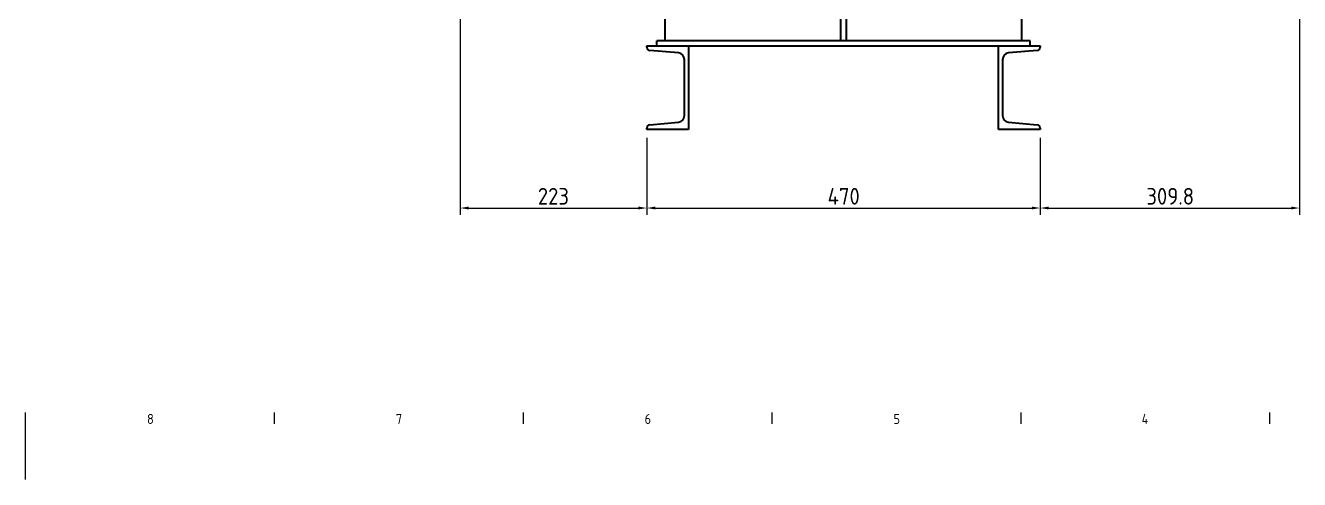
# Model space of a CAD drawing. Header units: millimetres. Extents: x 0 to 4756, y 0 to 3364.
# Drawn here: x 2378 to 3900, y 0 to 542 of the extents above; entities that cross this region are included whole.
import ezdxf

# ---------------------------------------------------------------- set-up
doc = ezdxf.new("R2010")
doc.units = ezdxf.units.MM
doc.header["$LTSCALE"] = 4
doc.layers.get('0').update_dxf_attribs({"color": 3, "lineweight": 25})
for name, color, linetype, lineweight in [('가시적인 것(ISO)', 3, 'Continuous', 40), ('경계(ISO)', 7, 'Continuous', 25), ('치수(ISO)', 2, 'Continuous', 25)]:
    doc.layers.add(name, color=color, linetype=linetype, lineweight=lineweight)
doc.styles.add('문자 텍스트_PSTEK_POSCO', font='isocp.shx')
doc.styles.add('치수 텍스트_PSTEK_POSCO', font='isocp.shx')
doc.dimstyles.new('치수_PSTEK_POSCO', dxfattribs={"dimscale": 4, "dimtxt": 5, "dimasz": 2.5, "dimexe": 2, "dimexo": 2.5, "dimgap": 1, "dimtad": 1, "dimrnd": 1e-08, "dimdsep": 46, "dimtxsty": '치수 텍스트_PSTEK_POSCO', "dimcen": 0.09, "dimdle": 10, "dimclrd": 7, "dimclre": 7, "dimclrt": 2, "dimadec": 1, "dimazin": 2, "dimtfac": 1, "dimtmove": 0, "dimatfit": 3, "dimfxl": 0, "dimtolj": 1, "dimlwd": -1, "dimlwe": -1, "dimarcsym": 0})

# ---------------------------------------------------------------- blocks, each defined once
blk = doc.blocks.new('경계 Default Border')
at = {"layer": '경계(ISO)'}
for p, q in [((668.81, 20), (668.81, 16.6)), ((743.12, 20), (743.12, 16.6)), ((817.44, 20), (817.44, 16.6)), ((891.75, 20), (891.75, 16.6)), ((966.06, 20), (966.06, 16.6))]:
    blk.add_line(p, q, dxfattribs=at)
at = {"layer": '경계(ISO)', "flags": 128}
blk.add_lwpolyline([(594.5, 0), (594.5, 20)], dxfattribs=at)
at = {"layer": '경계(ISO)', "color": 2, "char_height": 3, "attachment_point": 7, "style": '문자 텍스트_PSTEK_POSCO'}
for s, insert in [('8', (630.8, 16.57)), ('7', (705.11, 16.59)), ('6', (779.43, 16.57)), ('5', (853.74, 16.57)), ('4', (927.88, 16.6))]:
    blk.add_mtext(s, dxfattribs=dict(at, insert=insert))
blk = doc.blocks.new('*D32')
at = {"layer": 'Defpoints', "color": 0}
for p in [(3120.3, 417.8), (3590.3, 417.8), (3590.3, 324.1)]:
    blk.add_point(p, dxfattribs=at)
at = {"layer": '치수(ISO)', "color": 7}
for p, q in [((3120.3, 407.8), (3120.3, 316.1)), ((3590.3, 407.8), (3590.3, 316.1)), ((3130.3, 324.1), (3580.3, 324.1))]:
    blk.add_line(p, q, dxfattribs=at)
for points in [[(3130.3, 325.8), (3130.3, 322.4), (3120.3, 324.1)], [(3580.3, 325.8), (3580.3, 322.4), (3590.3, 324.1)]]:
    blk.add_solid(points, dxfattribs=at)
at = {"layer": '치수(ISO)', "color": 2, "insert": (3336.3, 338.1), "char_height": 20, "attachment_point": 4, "style": '치수 텍스트_PSTEK_POSCO'}
blk.add_mtext('\\A1;470', dxfattribs=at)
blk = doc.blocks.new('*D33')
at = {"layer": 'Defpoints', "color": 0}
for p in [(2897.3, 1159.4), (3120.3, 417.8), (3120.3, 324.1)]:
    blk.add_point(p, dxfattribs=at)
at = {"layer": '치수(ISO)', "color": 7}
for p, q in [((2897.3, 1149.4), (2897.3, 316.1)), ((3120.3, 407.8), (3120.3, 316.1)), ((2907.3, 324.1), (3110.3, 324.1))]:
    blk.add_line(p, q, dxfattribs=at)
for points in [[(2907.3, 325.8), (2907.3, 322.4), (2897.3, 324.1)], [(3110.3, 325.8), (3110.3, 322.4), (3120.3, 324.1)]]:
    blk.add_solid(points, dxfattribs=at)
at = {"layer": '치수(ISO)', "color": 2, "insert": (2990.1, 338.1), "char_height": 20, "attachment_point": 4, "style": '치수 텍스트_PSTEK_POSCO'}
blk.add_mtext('\\A1;223', dxfattribs=at)
blk = doc.blocks.new('*D34')
at = {"layer": 'Defpoints', "color": 0}
for p in [(3900.1, 586.5), (3590.3, 417.8), (3900.1, 324.1)]:
    blk.add_point(p, dxfattribs=at)
at = {"layer": '치수(ISO)', "color": 7}
for p, q in [((3900.1, 576.5), (3900.1, 316.1)), ((3590.3, 407.8), (3590.3, 316.1)), ((3600.3, 324.1), (3890.1, 324.1))]:
    blk.add_line(p, q, dxfattribs=at)
for points in [[(3600.3, 325.8), (3600.3, 322.4), (3590.3, 324.1)], [(3890.1, 325.8), (3890.1, 322.4), (3900.1, 324.1)]]:
    blk.add_solid(points, dxfattribs=at)
at = {"layer": '치수(ISO)', "color": 2, "insert": (3717.1, 338.1), "char_height": 20, "attachment_point": 4, "style": '치수 텍스트_PSTEK_POSCO'}
blk.add_mtext('\\A1;309.8', dxfattribs=at)

msp = doc.modelspace()

# ---------------------------------------------------------------- linework, layer by layer
at = {"layer": '가시적인 것(ISO)'}
for p, q in [((3142.2689, 523.8208), (3142.2689, 962.8208)), ((3568.2689, 523.8208), (3568.2689, 818.8208)), ((3352.2689, 523.8208), (3352.2689, 711.0208)), ((3358.2689, 711.0208), (3358.2689, 523.8208)), ((3120.2689, 517.8208), (3170.2689, 517.8208)), ((3120.2689, 516.1734), (3120.2689, 517.8208)), ((3352.2689, 523.8208), (3132.2689, 523.8208)), ((3132.2689, 517.8208), (3132.2689, 523.8208)), ((3170.2689, 517.8208), (3540.2689, 517.8208)), ((3170.2689, 517.8208), (3170.2689, 417.8208)), ((3358.2689, 523.8208), (3352.2689, 523.8208)), ((3578.2689, 523.8208), (3358.2689, 523.8208)), ((3540.2689, 417.8208), (3540.2689, 517.8208)), ((3540.2689, 517.8208), (3590.2689, 517.8208)), ((3578.2689, 517.8208), (3578.2689, 523.8208)), ((3590.2689, 517.8208), (3590.2689, 516.1734)), ((3157.9661, 509.21), (3123.9203, 512.1886)), ((3586.6175, 512.1886), (3552.5716, 509.21)), ((3165.2689, 434.4012), (3165.2689, 501.2404)), ((3545.2689, 501.2404), (3545.2689, 434.4012)), ((3123.9203, 423.4531), (3157.9661, 426.4317)), ((3552.5716, 426.4317), (3586.6175, 423.4531)), ((3120.2689, 417.8208), (3120.2689, 419.4683)), ((3170.2689, 417.8208), (3120.2689, 417.8208)), ((3590.2689, 417.8208), (3540.2689, 417.8208)), ((3590.2689, 419.4683), (3590.2689, 417.8208))]:
    msp.add_line(p, q, dxfattribs=at)
for centre, radius, start, end in [((3124.2689, 516.1734), 4, 180, 265), ((3157.2689, 501.2404), 8, 0, 85), ((3553.2689, 501.2404), 8, 95, 180), ((3586.2689, 516.1734), 4, 275, 0), ((3157.2689, 434.4012), 8, 275, 0), ((3553.2689, 434.4012), 8, 180, 265), ((3124.2689, 419.4683), 4, 95, 180), ((3586.2689, 419.4683), 4, 0, 85)]:
    msp.add_arc(centre, radius, start, end, dxfattribs=at)

# ---------------------------------------------------------------- block references
at = {"xscale": 4, "yscale": 4, "zscale": 4}
msp.add_blockref('경계 Default Border', (0, 0), dxfattribs=at)

# ---------------------------------------------------------------- dimensions: what is measured, and where the dimension line sits
at = {"layer": '치수(ISO)', "color": 7}
for base, p1, p2, picture, middle in [((3120.2689, 324.0872), (2897.2689, 1159.4208), (3120.2689, 417.8208), '*D33', (3008.7689, 324.0872)), ((3900.0689, 324.0872), (3590.2689, 417.8208), (3900.0689, 586.4811), '*D34', (3745.1689, 324.0872)), ((3590.2689, 324.0872), (3120.2689, 417.8208), (3590.2689, 417.8208), '*D32', (3355.2689, 324.0872))]:
    dim = msp.add_linear_dim(base=base, p1=p1, p2=p2, angle=180, dimstyle='치수_PSTEK_POSCO', override={"dimdec": 2, "dimtp": 0, "dimtm": 0, "dimtdec": 2, "dimtofl": 0, "dimatfit": 1}, dxfattribs=at)
    dim.commit()
    dim.dimension.update_dxf_attribs({"geometry": picture, "text_midpoint": middle, "dimtype": 160})

doc.saveas('drawing.dxf')
